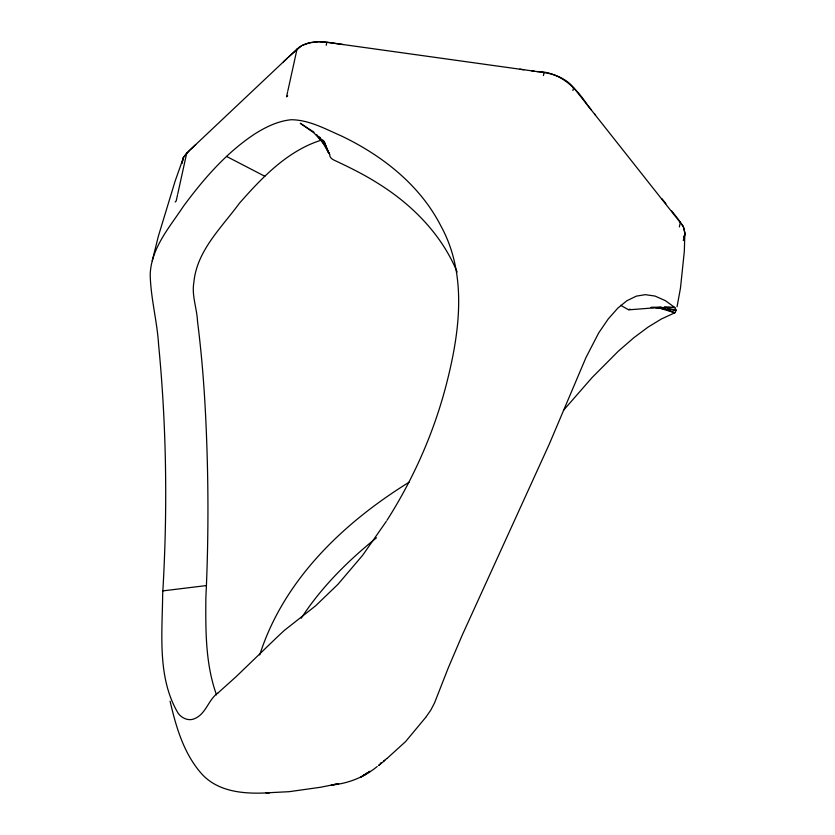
<?xml version="1.0" encoding="UTF-8"?>
<svg xmlns="http://www.w3.org/2000/svg" width="835" height="835" viewBox="0 0 835 835"><rect width="100%" height="100%" fill="white"/><g stroke="black" fill="none" stroke-linecap="round" stroke-linejoin="round"><path stroke-width="1.25" d="M321.569 140.071C287.751 150.561 262.232 177.333 239.468 203.187C221.63 227.548 196.747 250.719 193.866 282.439C191.539 295.402 196.956 308.376 197.509 321.329C201.924 356.013 204.575 390.905 206.078 425.84C208.593 483.152 208.604 540.558 205.859 597.86C205.608 630.3 205.368 663.94 216.515 694.877M387.012 520.278C413.836 478.09 434.252 431.768 446.631 383.307C459.667 332.236 467.569 274.391 440.922 226.045C420.036 185.046 382.263 155.498 341.411 135.969C325.441 128.997 309.232 119.937 291.363 119.718C278.42 120.939 266.365 126.69 255.468 133.506C226.692 152.262 203.855 178.669 183.585 206.068C169.693 227.12 151.218 247.88 150.206 274.35C150.644 298.001 157.178 321.172 158.608 344.803C166.656 427.583 167.647 511.083 162.668 594.092C162.303 633.504 157.053 678.166 178.314 713.518C182.061 718.403 188.898 721.377 194.774 718.58C206.276 713.685 208.301 699.5 218.165 692.789M329.773 154.204C329.136 156.709 331.766 159.224 334.177 160.184C349.134 167.188 363.997 174.484 377.952 183.356C412.041 204.491 441.746 234.562 457.142 272.043M677.049 306.748L680.473 288.075L684.324 251.356L684.867 232.621L683.114 226.128L573.572 87.56L572.914 90.556M177.521 194.962L176.206 200.943L175.173 202.007M177.74 193.96L186.727 153.087L297.062 48.983C309.931 37.846 328.051 42.522 343.216 44.547M287.637 91.86L286.541 96.839L287.699 95.837M287.856 90.858L297.062 48.983M326.214 45.257L326.871 42.272L544.086 72.572C554.868 74.221 565.9 78.563 573.113 87.08M543.428 75.568L544.086 72.572M679.356 226.953L680.452 221.974M683.301 240.637L684.877 233.456L683.761 227.579M152.273 260.77L158.337 236.295L175.193 180.913L183.7 156.938L189.67 150.3M684.136 237.683L684.877 233.456L684.209 237.537M259.727 654.964C283.608 579.814 343.529 522.793 409.035 482.254M183.282 157.752L181.988 163.295L183.293 157.679L186.727 153.087M630.018 309.127L628.348 309.681L620.697 305.318M386.355 521.301L362.745 555.15L338.039 584.229L315.526 605.886L284.171 630.529L274.444 639.673M301.216 618.255C321.329 587.266 347.819 560.901 376.491 537.813M426.059 716.921L430.891 709.959L434.586 702.799L448.207 668.042L462.099 635.435L549.263 444.178L586.024 357.443L598.726 332.873L608.204 319.012L617.754 308.198L626.845 300.767L636.312 296.143L645.309 294.661L655.058 296.07L665.38 300.663L674.837 307.53L676.266 310.37L674.878 312.77L661.414 318.97L648.043 327.122L633.922 337.664L618.359 351.159L592.078 377.577L563.448 410.361M425.735 717.359L405.58 741.595L387.2 758.295M273.932 640.205L236.221 676.58L218.269 692.716M288.764 56.822L301.466 45.821M190.338 149.663L195.703 144.622M283.409 61.873L287.428 58.085M384.872 760.476L378.652 765.434L380.019 764.401M386.845 758.566L383.62 760.967M377.253 766.467C364.133 777.291 348.153 783.522 331.255 785.109L338.634 783.658L320.4 787.28L289.213 791.674L266 792.874L269.454 792.749C245.897 794.189 218.634 792.624 201.726 773.899C183.794 753.754 176.028 726.941 170.09 701.191M381.052 762.793L380.301 763.305M367.306 773.053L363.799 775.423L369.947 771.3L360.595 777.302L366.408 773.628M302.458 45.299L309.712 42.794L318.145 41.771M162.846 590.888L206.255 585.585M628.88 309.827L661.32 307.29L651.06 307.363M651.384 307.52L674.837 307.53L664.577 306.842M319.544 41.75L326.067 42.209M655.684 307.729L676.266 310.37L667.489 308.282M531.686 70.85L534.327 71.205M519.829 69.19L523.785 69.743M536.968 71.57C559.377 71.518 575.941 87.404 587.454 105.012M657.886 307.624L674.878 312.77L661.706 307.854M226.567 156.437L264.82 176.268M313.96 132.18L300.266 123.277L313.783 132.775L324.439 143.703M324.752 143.756L316.507 134.748L324.992 145.457M594.583 113.988L595.23 114.802M662.03 198.803L665.923 203.698M671.758 211.046L676.955 217.559M588.101 105.836L591.337 109.907M677.602 218.373L683.364 226.661M324.523 144.142L319.419 136.982L329.126 153.41L322.55 139.904L329.136 153.828L323.97 141.105L328.27 152.095"/></g></svg>
